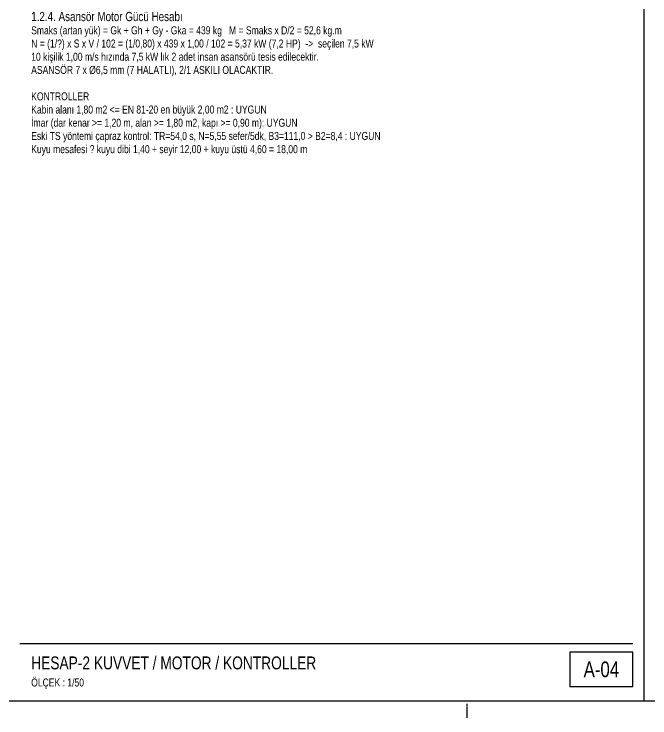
# Model space of a CAD drawing. Header units: centimetres. Extents: x 0 to 12309, y -30 to 2970.
# Drawn here: x 2157 to 3270, y -30 to 1201 of the extents above; entities that cross this region are included whole.
import ezdxf
from ezdxf.enums import TextEntityAlignment as Align

# ---------------------------------------------------------------- set-up
doc = ezdxf.new("R2010")
doc.units = ezdxf.units.CM
doc.linetypes.add('CENTER', pattern=[5.08, 3.175, -0.635, 0.635, -0.635])
for name, color, linetype in [('SCOTT-ANTET', 4, 'Continuous'), ('SCOTT-BASLIK', 5, 'Continuous'), ('SCOTT-CERCEVE', 7, 'Continuous'), ('SCOTT-EKSEN', 8, 'CENTER'), ('SCOTT-YAZI', 4, 'Continuous')]:
    doc.layers.add(name, color=color, linetype=linetype)

msp = doc.modelspace()

# ---------------------------------------------------------------- linework, layer by layer
at = {"layer": 'SCOTT-ANTET'}
msp.add_line((2166.7, 100), (3239.7, 100), dxfattribs=at)
msp.add_lwpolyline([(3129.7, 25), (3239.7, 25), (3239.7, 85), (3129.7, 85)], close=True, dxfattribs=at)
at = {"layer": 'SCOTT-CERCEVE'}
msp.add_line((3259.7, 0), (3259.7, 2970), dxfattribs=at)
for points in [[(0, 0), (12308.9, 0), (12308.9, 2970), (0, 2970)], [(100, 0), (12283.9, 0), (12283.9, 2970), (100, 2970)]]:
    msp.add_lwpolyline(points, close=True, dxfattribs=at)
at = {"layer": 'SCOTT-EKSEN'}
msp.add_line((2950, -30), (2950, -5), dxfattribs=at)

# ---------------------------------------------------------------- texts
at = {"layer": 'SCOTT-ANTET', "width": 0.8}
msp.add_text('A-04', height=27.5, dxfattribs=at).set_placement((3184.7, 55), align=Align.MIDDLE_CENTER)
msp.add_text('ÖLÇEK : 1/50', height=14, dxfattribs=at).set_placement((2186.7, 25))
at = {"layer": 'SCOTT-BASLIK', "width": 0.8}
for s, height, p in [('1.2.4. Asansör Motor Gücü Hesabı', 16.1, (2186.7, 1189)), ('HESAP-2 KUVVET / MOTOR / KONTROLLER', 22.5, (2186.7, 55))]:
    msp.add_text(s, height=height, dxfattribs=at).set_placement(p)
at = {"layer": 'SCOTT-YAZI', "width": 0.8}
for s, p in [('Smaks (artan yük) = Gk + Gh + Gy - Gka = 439 kg   M = Smaks x D/2 = 52,6 kg.m', (2186.7, 1165.9)), ('N = (1/?) x S x V / 102 = (1/0,80) x 439 x 1,00 / 102 = 5,37 kW (7,2 HP)  ->  seçilen 7,5 kW', (2186.7, 1142.8)), ('10 kişilik 1,00 m/s hızında 7,5 kW lık 2 adet insan asansörü tesis edilecektir.', (2186.7, 1119.7)), ('ASANSÖR 7 x %%c6,5 mm (7 HALATLI), 2/1 ASKILI OLACAKTIR.', (2186.7, 1096.6)), ('KONTROLLER', (2186.7, 1050.4)), ('Kabin alanı 1,80 m2 <= EN 81-20 en büyük 2,00 m2 : UYGUN', (2186.7, 1027.3)), ('İmar (dar kenar >= 1,20 m, alan >= 1,80 m2, kapı >= 0,90 m): UYGUN', (2186.7, 1004.2)), ('Eski TS yöntemi çapraz kontrol: TR=54,0 s, N=5,55 sefer/5dk, B3=111,0 > B2=8,4 : UYGUN', (2186.7, 981.1)), ('Kuyu mesafesi ? kuyu dibi 1,40 + seyir 12,00 + kuyu üstü 4,60 = 18,00 m', (2186.7, 958))]:
    msp.add_text(s, height=14, dxfattribs=at).set_placement(p)

doc.saveas('drawing.dxf')
